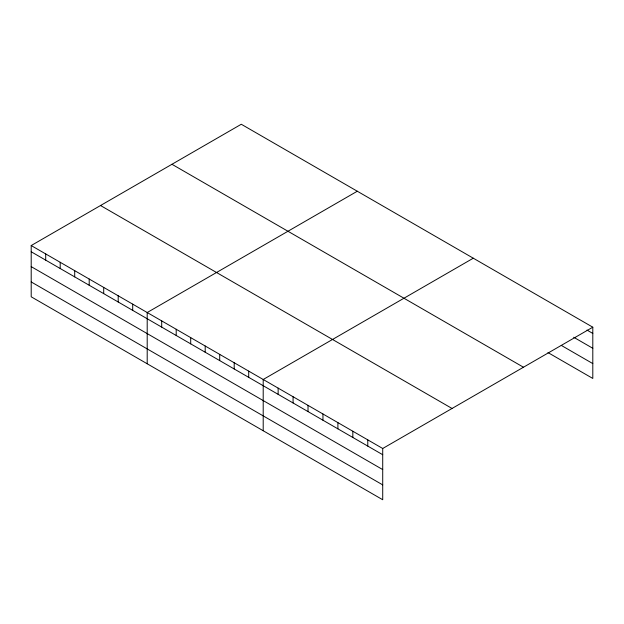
<?xml version="1.0" encoding="UTF-8"?>
<svg xmlns="http://www.w3.org/2000/svg" width="624" height="624" viewBox="0 0 624 624"><rect width="100%" height="100%" fill="white"/><g stroke="black" fill="none" stroke-linecap="round" stroke-linejoin="round"><path stroke-width="0.94" d="M382.715 469.576L382.715 448.492L31.2 245.552L31.2 296.798L382.715 499.746L382.715 469.576L31.2 266.627M547.981 352.576L592.8 378.448L592.8 327.202L241.285 124.254L31.2 245.552M357.287 191.233L147.202 312.523L147.202 363.769M473.288 258.203L263.203 379.493L263.203 430.739M382.715 448.492L592.8 327.202M586.989 330.073L592.8 333.427M573.713 337.264L592.8 348.286M561.265 345.384L592.8 363.589M171.959 164.284L523.474 367.232M100.526 205.522L452.041 408.47M31.2 251.768L382.715 454.717M31.2 281.939L382.715 484.887M367.778 439.865L367.778 446.09M352.833 431.246L352.833 437.463M337.896 422.62L337.896 428.844M322.959 413.993L322.959 420.217M308.022 405.366L308.022 411.59M293.077 396.739L293.077 402.964M278.14 388.12L278.14 394.337M248.703 371.124L248.703 377.341M234.203 362.747L234.203 368.971M219.703 354.377L219.703 360.602M205.202 346.008L205.202 352.225M190.702 337.631L190.702 343.855M176.202 329.261L176.202 335.486M161.702 320.892L161.702 327.116M132.701 304.145L132.701 310.37M118.201 295.776L118.201 302M103.701 287.407L103.701 293.631M89.201 279.037L89.201 285.254M74.701 270.66L74.701 276.884M60.2 262.291L60.2 268.515M45.7 253.921L45.7 260.138"/></g></svg>
